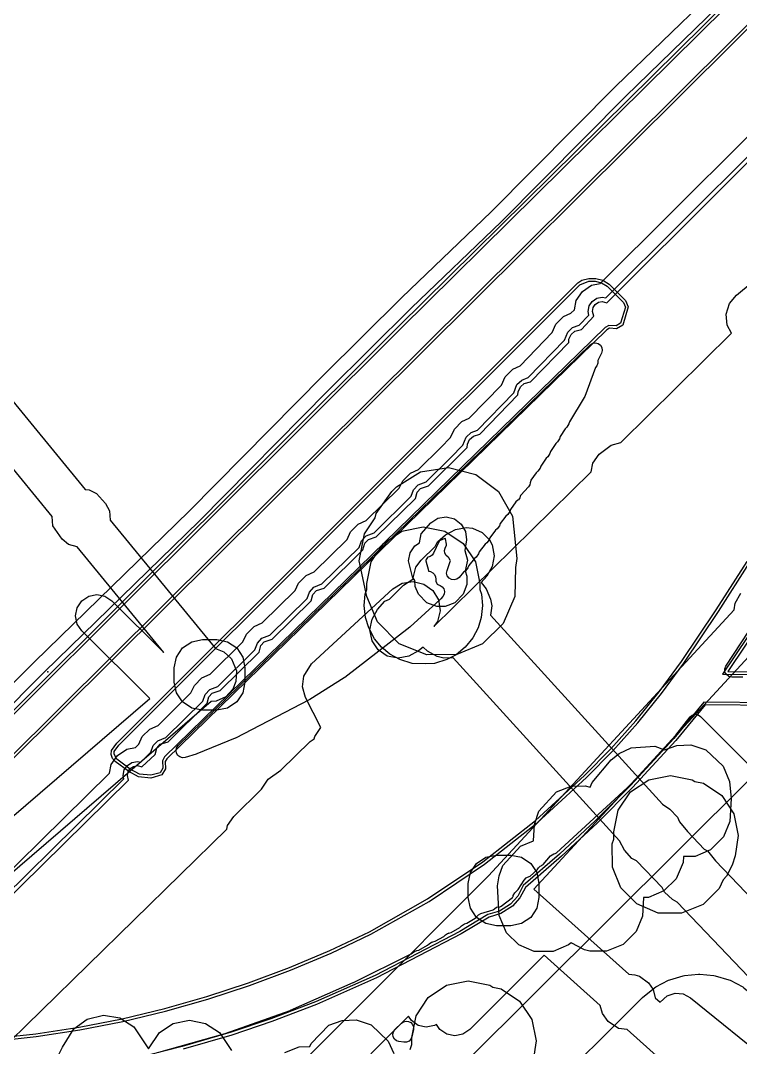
# Model space of a CAD drawing. Header units: metres. Extents: x -2677 to -840, y 169 to 1487.
# Drawn here: x -2421.4 to -2370.4, y 686.7 to 759.4 of the extents above; entities that cross this region are included whole.
import ezdxf

# ---------------------------------------------------------------- set-up
doc = ezdxf.new("R2010")
doc.units = ezdxf.units.M
for name, color, linetype in [('AI_GREENING_ALLOWED_ZONE', 4, 'Continuous'), ('AI_GREENING_EXCLUSIONS', 1, 'Continuous'), ('AI_GREENING_LAWN', 82, 'Continuous'), ('AI_GREENING_REJECTED', 6, 'Continuous')]:
    doc.layers.add(name, color=color, linetype=linetype)

msp = doc.modelspace()

# ---------------------------------------------------------------- linework, layer by layer
at = {"layer": 'AI_GREENING_ALLOWED_ZONE'}
msp.add_lwpolyline([(-2394.57, 687.088), (-2394.743, 687.147), (-2394.884, 687.264), (-2394.972, 687.424), (-2394.997, 687.606), (-2394.955, 687.784), (-2394.852, 687.935), (-2394.396, 688.393), (-2394.247, 688.497), (-2394.07, 688.54), (-2393.89, 688.517), (-2393.73, 688.432), (-2393.611, 688.295), (-2393.549, 688.125), (-2393.551, 687.943), (-2393.653, 687.433), (-2393.724, 687.258), (-2393.855, 687.122), (-2394.027, 687.044), (-2394.215, 687.036), (-2394.57, 687.088)], close=True, dxfattribs=at)
at = {"layer": 'AI_GREENING_EXCLUSIONS'}
for points in [[(-2323.438, 805.27), (-2444.303, 685.169), (-2479.305, 650.527), (-2479.63, 650.389), (-2490.819, 639.404), (-2503.252, 627.125), (-2507.692, 622.565), (-2528.797, 601.98), (-2530.636, 599.978), (-2532.108, 598.239), (-2532.793, 597.301), (-2534.473, 594.125), (-2535.376, 591.915)], [(-2323.297, 805.128), (-2444.162, 685.027), (-2479.164, 650.385), (-2479.529, 650.209), (-2490.678, 639.262), (-2503.11, 626.984), (-2507.552, 622.422), (-2528.654, 601.84), (-2530.486, 599.846), (-2531.951, 598.115), (-2532.623, 597.195), (-2534.292, 594.04), (-2535.187, 591.848)], [(-2440.955, 691.519), (-2394.599, 737.708), (-2365.789, 766.173)], [(-2440.941, 691.25), (-2394.458, 737.566), (-2365.648, 766.031)], [(-2441.005, 693.236), (-2420.376, 713.977), (-2409.411, 724.645), (-2399.925, 734.255), (-2394.367, 739.77), (-2388.035, 745.846), (-2379.224, 754.736), (-2372.666, 761.093)], [(-2440.298, 692.529), (-2419.667, 713.272), (-2408.706, 723.934), (-2399.579, 733.187), (-2393.679, 739.044), (-2387.332, 745.132), (-2378.516, 754.03), (-2371.966, 760.379)], [(-2426.381, 694.962), (-2415.065, 706.096), (-2414.938, 706.709), (-2414.499, 707.354), (-2413.847, 707.782), (-2413.232, 707.899), (-2412.983, 708.145), (-2412.739, 708.68), (-2412.198, 709.22), (-2411.626, 709.48), (-2409.298, 711.77), (-2409.054, 712.305), (-2408.514, 712.845), (-2407.941, 713.105), (-2405.613, 715.396), (-2405.369, 715.93), (-2404.829, 716.471), (-2404.256, 716.73), (-2401.928, 719.021), (-2401.684, 719.556), (-2401.144, 720.096), (-2400.572, 720.356), (-2398.24, 722.649), (-2397.998, 723.18), (-2397.458, 723.72), (-2396.88, 723.982), (-2394.546, 726.267), (-2394.304, 726.796), (-2393.764, 727.337), (-2393.186, 727.599), (-2391.603, 729.149), (-2390.915, 729.859), (-2390.648, 730.45), (-2390.107, 730.99), (-2389.59, 731.227), (-2387.319, 733.572), (-2387.051, 734.162), (-2386.511, 734.703), (-2385.994, 734.939), (-2383.722, 737.284), (-2383.454, 737.875), (-2382.914, 738.416), (-2382.397, 738.652), (-2382.152, 738.905), (-2382.02, 739.56), (-2381.586, 740.208), (-2380.936, 740.64), (-2380.322, 740.761), (-2364.877, 756.156)], [(-2425.994, 693.941), (-2414.05, 705.692), (-2414.097, 705.937), (-2414.017, 706.319), (-2413.798, 706.641), (-2413.472, 706.855), (-2413.089, 706.928), (-2412.845, 706.878), (-2412.134, 707.575), (-2411.963, 708.041), (-2411.639, 708.391), (-2411.076, 708.615), (-2408.449, 711.201), (-2408.278, 711.666), (-2407.955, 712.016), (-2407.391, 712.24), (-2404.764, 714.826), (-2404.593, 715.292), (-2404.27, 715.641), (-2403.706, 715.866), (-2401.079, 718.452), (-2400.909, 718.917), (-2400.585, 719.267), (-2400.022, 719.491), (-2397.393, 722.078), (-2397.222, 722.541), (-2396.899, 722.891), (-2396.333, 723.115), (-2393.7, 725.695), (-2393.529, 726.158), (-2393.205, 726.507), (-2392.639, 726.732), (-2390.894, 728.443), (-2390.043, 729.319), (-2389.819, 729.891), (-2389.469, 730.214), (-2389.012, 730.385), (-2386.446, 733.032), (-2386.222, 733.603), (-2385.872, 733.927), (-2385.415, 734.098), (-2382.85, 736.744), (-2382.625, 737.316), (-2382.276, 737.64), (-2381.819, 737.81), (-2381.122, 738.531), (-2381.174, 738.793), (-2381.097, 739.175), (-2380.88, 739.499), (-2380.555, 739.716), (-2380.172, 739.791), (-2379.928, 739.742), (-2363.859, 755.758)], [(-2425.915, 693.597), (-2413.708, 705.608), (-2413.797, 705.934), (-2413.741, 706.202), (-2413.588, 706.427), (-2413.359, 706.577), (-2413.091, 706.628), (-2412.766, 706.534), (-2411.84, 707.416), (-2411.714, 707.873), (-2411.472, 708.142), (-2410.92, 708.321), (-2408.155, 711.042), (-2408.029, 711.499), (-2407.787, 711.767), (-2407.235, 711.946), (-2404.47, 714.667), (-2404.345, 715.124), (-2404.102, 715.393), (-2403.551, 715.572), (-2400.785, 718.293), (-2400.66, 718.75), (-2400.417, 719.018), (-2399.866, 719.197), (-2397.117, 721.915), (-2396.974, 722.374), (-2396.731, 722.642), (-2396.177, 722.821), (-2393.405, 725.535), (-2393.28, 725.99), (-2393.037, 726.259), (-2392.484, 726.438), (-2389.749, 729.164), (-2389.729, 729.391), (-2389.57, 729.723), (-2389.301, 729.965), (-2388.851, 730.091), (-2386.152, 732.877), (-2386.132, 733.103), (-2385.973, 733.436), (-2385.705, 733.678), (-2385.255, 733.804), (-2382.555, 736.59), (-2382.536, 736.816), (-2382.377, 737.149), (-2382.108, 737.391), (-2381.658, 737.517), (-2380.776, 738.457), (-2380.874, 738.792), (-2380.82, 739.06), (-2380.668, 739.287), (-2380.441, 739.438), (-2380.173, 739.491), (-2379.848, 739.399), (-2363.516, 755.677)], [(-2423.189, 686.083), (-2406.761, 702.123), (-2406.704, 702.393), (-2406.266, 703.03), (-2404.293, 704.964), (-2403.838, 705.673), (-2402.924, 706.306), (-2400.848, 708.34), (-2400.565, 708.523), (-2400.53, 708.69), (-2400.092, 709.329), (-2401.175, 711.448), (-2401.387, 712.198), (-2401.297, 712.973), (-2400.751, 713.826), (-2395.008, 719.136), (-2394.342, 719.544), (-2393.571, 719.666), (-2392.813, 719.484), (-2392.181, 719.025), (-2391.774, 718.36), (-2391.651, 717.589), (-2391.834, 716.83), (-2392.095, 716.47), (-2380.96, 727.438), (-2380.834, 728.046), (-2380.396, 728.692), (-2379.536, 729.306), (-2378.87, 729.498), (-2371.02, 737.238), (-2371.328, 737.816), (-2371.404, 738.593), (-2371.176, 739.339), (-2370.681, 739.942), (-2368.446, 741.771)], [(-2424.919, 736.082), (-2416.794, 726.172), (-2416.505, 726.157), (-2415.977, 725.905), (-2415.334, 725.19), (-2415.058, 724.674), (-2415.025, 724.014), (-2407.565, 714.915), (-2406.971, 714.678), (-2406.432, 714.183), (-2406.083, 713.344), (-2406.116, 712.587), (-2406.342, 712.045), (-2406.837, 711.506), (-2407.513, 711.19), (-2407.871, 711.157), (-2422.424, 698.646)], [(-2424.381, 700.92), (-2412.203, 711.389), (-2417.015, 716.169), (-2417.342, 716.655), (-2417.458, 717.229), (-2417.346, 717.803), (-2417.022, 718.291), (-2416.537, 718.617), (-2415.963, 718.734), (-2415.389, 718.621), (-2414.901, 718.298), (-2411.216, 714.637), (-2417.354, 722.123), (-2417.968, 722.288), (-2418.42, 722.66), (-2419.063, 723.598), (-2419.113, 724.268), (-2427.239, 734.18)], [(-2354.687, 675.844), (-2374.88, 696.949), (-2375.204, 697.146), (-2375.78, 697.674), (-2375.934, 698.004), (-2377.756, 699.88), (-2378.08, 700.042), (-2378.592, 700.631), (-2378.948, 701.293), (-2390.733, 714.25), (-2391.395, 714.229), (-2391.863, 714.361), (-2392.542, 714.738), (-2392.862, 715.022), (-2393.183, 714.744), (-2393.869, 714.373), (-2394.635, 714.225), (-2395.4, 714.382), (-2396.046, 714.82), (-2396.476, 715.471), (-2396.623, 716.237), (-2396.467, 717.002), (-2396.089, 717.681), (-2395.571, 718.265), (-2395.243, 718.424), (-2394.251, 719.405), (-2393.586, 719.837), (-2393.375, 720.669), (-2393.008, 721.166), (-2392.016, 722.144), (-2391.853, 722.469), (-2391.264, 722.98), (-2390.577, 723.351), (-2389.81, 723.498), (-2389.367, 723.445), (-2388.687, 723.144), (-2388.164, 722.615), (-2387.971, 722.251), (-2387.824, 721.485), (-2387.981, 720.72), (-2388.359, 720.042), (-2388.747, 719.605), (-2388.404, 719.136), (-2388.091, 718.421), (-2388.004, 717.945), (-2388.087, 717.286), (-2375.907, 703.895), (-2375.384, 703.553), (-2374.845, 702.988), (-2374.714, 702.648), (-2374.143, 701.965), (-2372.955, 700.723), (-2372.722, 700.602), (-2372.159, 699.891), (-2351.328, 678.119)], [(-2354.687, 675.844), (-2374.88, 696.949), (-2375.204, 697.146), (-2375.78, 697.674), (-2375.934, 698.004), (-2377.756, 699.88), (-2378.08, 700.042), (-2378.592, 700.631), (-2378.948, 701.293), (-2390.733, 714.25), (-2391.395, 714.229), (-2391.863, 714.361), (-2392.542, 714.738), (-2392.862, 715.022), (-2393.183, 714.744), (-2393.869, 714.373), (-2394.635, 714.225), (-2395.4, 714.382), (-2396.046, 714.82), (-2396.476, 715.471), (-2396.623, 716.237), (-2396.467, 717.002), (-2396.089, 717.681), (-2395.571, 718.265), (-2395.243, 718.424), (-2394.251, 719.405), (-2393.586, 719.837), (-2393.375, 720.669), (-2393.008, 721.166), (-2392.016, 722.144), (-2391.853, 722.469), (-2391.264, 722.98), (-2390.577, 723.351), (-2389.81, 723.498), (-2389.367, 723.445), (-2388.687, 723.144), (-2388.164, 722.615), (-2387.971, 722.251), (-2387.824, 721.485), (-2387.981, 720.72), (-2388.359, 720.042), (-2388.747, 719.605), (-2388.404, 719.136), (-2388.091, 718.421), (-2388.004, 717.945), (-2388.087, 717.286), (-2375.907, 703.895), (-2375.384, 703.553), (-2374.845, 702.988), (-2374.714, 702.648), (-2374.143, 701.965), (-2372.955, 700.723), (-2372.722, 700.602), (-2372.159, 699.891), (-2351.328, 678.119)], [(-2423.693, 687.08), (-2420.251, 687.438), (-2417.171, 687.913), (-2414.118, 688.514), (-2411.095, 689.239), (-2408.106, 690.087), (-2405.153, 691.057), (-2402.242, 692.148), (-2399.375, 693.358), (-2396.565, 694.683), (-2392.437, 697.016), (-2388.504, 699.652), (-2384.783, 702.58), (-2381.286, 705.791), (-2379.421, 707.684), (-2377.651, 709.665), (-2375.981, 711.73), (-2374.411, 713.877), (-2371.937, 717.542), (-2369.752, 720.979)], [(-2423.647, 687.278), (-2420.277, 687.636), (-2417.206, 688.11), (-2414.161, 688.71), (-2411.146, 689.433), (-2408.164, 690.279), (-2405.22, 691.246), (-2402.316, 692.334), (-2399.457, 693.54), (-2396.657, 694.86), (-2392.542, 697.186), (-2388.622, 699.814), (-2384.913, 702.732), (-2381.425, 705.935), (-2379.567, 707.821), (-2377.804, 709.794), (-2376.139, 711.852), (-2374.574, 713.992), (-2372.105, 717.652), (-2369.924, 721.082)], [(-2406.582, 680.406), (-2388.242, 698.827), (-2370.827, 717.668), (-2370.773, 718.142), (-2370.375, 718.837)], [(-2368.952, 717.134), (-2371.667, 713.095), (-2367.668, 713.079)], [(-2368.782, 717.028), (-2371.283, 713.294), (-2367.638, 713.276)], [(-2368.64, 715.614), (-2385.024, 697.888), (-2378.295, 691.858), (-2377.86, 691.823), (-2377.551, 691.709), (-2376.913, 691.239), (-2376.562, 690.771), (-2376.42, 690.178), (-2376.078, 689.871), (-2375.58, 690.337), (-2375.021, 690.511), (-2374.438, 690.458), (-2373.92, 690.186), (-2368.139, 685.512)], [(-2367.906, 711.081), (-2372.98, 711.125), (-2375.115, 708.537), (-2378.173, 705.214), (-2380.645, 702.733), (-2383.194, 700.358), (-2385.767, 698.131), (-2386.154, 697.395), (-2386.68, 696.822), (-2387.45, 696.327), (-2388.273, 696.08), (-2390.27, 694.883), (-2396.245, 691.778), (-2400.479, 689.909), (-2403.641, 688.697), (-2406.451, 687.744), (-2409.913, 686.738), (-2412.316, 686.132)], [(-2367.922, 710.881), (-2372.887, 710.924), (-2374.963, 708.406), (-2378.031, 705.072), (-2380.509, 702.587), (-2383.058, 700.212), (-2385.606, 698.006), (-2386.007, 697.26), (-2386.533, 696.687), (-2387.346, 696.157), (-2388.192, 695.895), (-2390.177, 694.706), (-2396.161, 691.596), (-2400.401, 689.725), (-2403.569, 688.51), (-2406.395, 687.552), (-2409.839, 686.55)], [(-2370.642, 680.971), (-2378.415, 687.938), (-2379.028, 688.012), (-2379.762, 688.516), (-2380.169, 689.072), (-2380.315, 689.64), (-2384.284, 693.197), (-2389.549, 687.932), (-2390.038, 687.609), (-2390.613, 687.498), (-2391.186, 687.616), (-2391.671, 687.944), (-2391.912, 688.309), (-2392.058, 688.215), (-2392.635, 688.111), (-2393.206, 688.236), (-2393.687, 688.57), (-2393.896, 688.896), (-2404.45, 678.296)], [(-2393.786, 686.534), (-2393.663, 686.871), (-2393.663, 687.383), (-2393.358, 688.914), (-2392.491, 690.212), (-2391.193, 691.079), (-2389.663, 691.383), (-2388.132, 691.079), (-2387.933, 690.946), (-2387.933, 690.946), (-2387.33, 690.826), (-2386.032, 689.959), (-2385.165, 688.661), (-2384.861, 687.13), (-2385.068, 685.76)], [(-2418.675, 686.13), (-2418.396, 686.696), (-2417.585, 688.001), (-2416.633, 688.683), (-2415.493, 688.948), (-2414.338, 688.758), (-2413.344, 688.14), (-2412.298, 686.569), (-2411.526, 687.724), (-2410.553, 688.375), (-2409.405, 688.603), (-2408.257, 688.375), (-2407.284, 687.724), (-2406.437, 686.446)], [(-2402.659, 686.316), (-2401.629, 686.723), (-2400.886, 686.743), (-2400.783, 686.962), (-2399.524, 688.241), (-2398.593, 688.591), (-2397.599, 688.618), (-2396.549, 688.266), (-2395.325, 687.107), (-2394.939, 686.251)]]:
    msp.add_lwpolyline(points, dxfattribs=at)
for points in [[(-2411.362, 705.964), (-2412.143, 705.743), (-2413.016, 705.831), (-2413.704, 706.202), (-2414.667, 706.925), (-2414.854, 707.138), (-2414.942, 707.408), (-2414.915, 707.69), (-2414.543, 708.211), (-2381.905, 740.82), (-2381.631, 740.989), (-2381.137, 741.126), (-2380.633, 741.126), (-2380.144, 740.991), (-2379.692, 740.714), (-2378.539, 739.552), (-2378.337, 739.103), (-2378.729, 737.825), (-2379.157, 737.566), (-2379.666, 737.593), (-2379.845, 737.488), (-2411.01, 707.116), (-2411.122, 706.931), (-2411.089, 706.404), (-2411.362, 705.964)], [(-2411.481, 706.125), (-2412.132, 705.943), (-2412.939, 706.016), (-2413.595, 706.37), (-2414.547, 707.085), (-2414.743, 707.43), (-2414.724, 707.631), (-2414.402, 708.069), (-2381.764, 740.679), (-2381.127, 740.927), (-2380.676, 740.931), (-2380.239, 740.815), (-2379.834, 740.573), (-2378.681, 739.411), (-2378.537, 739.091), (-2378.886, 737.948), (-2379.192, 737.763), (-2379.711, 737.79), (-2379.974, 737.641), (-2411.16, 707.249), (-2411.319, 706.977), (-2411.286, 706.439), (-2411.481, 706.125)], [(-2393.039, 727.422), (-2391.061, 727.733), (-2389.121, 727.243), (-2387.528, 726.031), (-2386.538, 724.291), (-2386.221, 721.283), (-2386.327, 720.645), (-2386.356, 718.607), (-2387.192, 716.682), (-2388.662, 715.251), (-2390.468, 714.495), (-2392.592, 714.466), (-2394.544, 715.251), (-2396.094, 716.801), (-2396.85, 718.607), (-2397.387, 721.128), (-2397.006, 723.042), (-2396.255, 724.165), (-2396.182, 724.477), (-2395.071, 726.043), (-2394.736, 726.361), (-2393.039, 727.422)], [(-2392.324, 723.825), (-2391.815, 724.144), (-2391.222, 724.237), (-2390.639, 724.09), (-2390.161, 723.726), (-2389.864, 723.204), (-2389.796, 722.608), (-2389.916, 721.868), (-2389.719, 721.172), (-2389.883, 720.414), (-2389.758, 720.039), (-2389.758, 719.445), (-2390.014, 718.757), (-2390.618, 718.153), (-2391.306, 717.897), (-2391.9, 717.897), (-2392.588, 718.153), (-2393.192, 718.757), (-2393.419, 719.299), (-2393.448, 719.739), (-2393.616, 719.989), (-2393.887, 721.128), (-2393.773, 721.702), (-2393.447, 722.189), (-2393.114, 722.412), (-2392.992, 723.037), (-2392.324, 723.825)], [(-2396.541, 721.06), (-2395.673, 722.358), (-2394.376, 723.225), (-2392.845, 723.529), (-2391.314, 723.225), (-2390.017, 722.358), (-2389.149, 721.06), (-2388.845, 719.529), (-2388.845, 719.103), (-2388.724, 718.774), (-2388.651, 717.962), (-2388.74, 717.113), (-2388.972, 716.372), (-2389.344, 715.668), (-2389.888, 715.014), (-2390.531, 714.481), (-2391.185, 714.147), (-2392.053, 713.861), (-2392.716, 713.842), (-2393.637, 713.861), (-2394.509, 714.147), (-2395.223, 714.524), (-2395.806, 715.014), (-2396.303, 715.605), (-2396.714, 716.372), (-2396.95, 717.113), (-2397.04, 717.962), (-2396.966, 718.774), (-2396.845, 719.103), (-2396.845, 719.529), (-2396.541, 721.06)], [(-2406.059, 711.133), (-2406.708, 710.699), (-2407.473, 710.547), (-2408.473, 710.547), (-2409.238, 710.699), (-2409.887, 711.133), (-2410.321, 711.782), (-2410.473, 712.547), (-2410.473, 713.547), (-2410.321, 714.312), (-2409.887, 714.961), (-2409.238, 715.395), (-2408.473, 715.547), (-2407.473, 715.547), (-2406.708, 715.395), (-2406.059, 714.961), (-2405.625, 714.312), (-2405.473, 713.547), (-2405.473, 712.547), (-2405.625, 711.782), (-2406.059, 711.133)], [(-2382.388, 705.175), (-2381.394, 705.202), (-2381.044, 705.091), (-2380.9, 705.432), (-2379.557, 707.037), (-2378.975, 707.488), (-2378.129, 707.895), (-2376.447, 707.994), (-2375.769, 707.734), (-2374.891, 708.064), (-2373.897, 708.091), (-2372.847, 707.739), (-2371.623, 706.58), (-2371.176, 705.505), (-2371.043, 704.288), (-2371.137, 702.662), (-2371.59, 701.578), (-2372.512, 700.656), (-2373.596, 700.203), (-2374.425, 700.186), (-2374.442, 699.759), (-2374.94, 698.608), (-2375.817, 697.753), (-2376.901, 697.3), (-2377.255, 697.283), (-2377.33, 695.973), (-2377.783, 694.889), (-2378.705, 693.967), (-2379.87, 693.497), (-2381.058, 693.497), (-2381.436, 693.594), (-2382.382, 694.083), (-2382.558, 693.928), (-2383.642, 693.475), (-2384.992, 693.475), (-2386.076, 693.928), (-2386.953, 694.783), (-2387.468, 696.015), (-2387.583, 698.105), (-2387.466, 698.832), (-2387.205, 699.556), (-2385.967, 700.929), (-2385.037, 701.299), (-2384.967, 702.448), (-2384.656, 703.395), (-2383.418, 704.768), (-2382.388, 705.175)], [(-2373.018, 705.379), (-2371.72, 704.511), (-2370.853, 703.214), (-2370.549, 701.683), (-2370.77, 700.242), (-2370.982, 699.587), (-2371.374, 698.797), (-2371.623, 698.53), (-2371.896, 697.917), (-2373.04, 696.794), (-2374.562, 696.174), (-2376.223, 696.19), (-2377.731, 696.837), (-2378.855, 697.981), (-2379.459, 699.426), (-2379.475, 701.087), (-2379.351, 701.423), (-2379.351, 701.936), (-2379.046, 703.467), (-2378.179, 704.764), (-2376.881, 705.632), (-2375.351, 705.936), (-2373.82, 705.632), (-2373.621, 705.498), (-2373.018, 705.379)], [(-2385.245, 695.874), (-2385.894, 695.44), (-2386.659, 695.288), (-2387.659, 695.288), (-2388.424, 695.44), (-2389.073, 695.874), (-2389.507, 696.523), (-2389.659, 697.288), (-2389.659, 698.288), (-2389.507, 699.053), (-2389.073, 699.702), (-2388.424, 700.136), (-2387.659, 700.288), (-2386.659, 700.288), (-2385.894, 700.136), (-2385.245, 699.702), (-2384.811, 699.053), (-2384.659, 698.288), (-2384.659, 697.288), (-2384.811, 696.523), (-2385.245, 695.874)]]:
    msp.add_lwpolyline(points, close=True, dxfattribs=at)
at = {"layer": 'AI_GREENING_LAWN'}
msp.add_lwpolyline([(-2380.856, 736.529), (-2380.659, 736.562), (-2380.465, 736.517), (-2380.305, 736.399), (-2380.203, 736.228), (-2380.176, 736.03), (-2380.228, 735.838), (-2380.47, 735.356), (-2380.482, 735.32), (-2380.482, 735.243), (-2380.489, 735.243), (-2380.493, 735.12), (-2380.571, 734.944), (-2380.663, 734.814), (-2381.414, 732.772), (-2381.455, 732.686), (-2382.491, 730.969), (-2382.534, 730.821), (-2382.68, 730.589), (-2382.797, 730.483), (-2383.158, 729.921), (-2383.206, 729.77), (-2383.353, 729.544), (-2383.474, 729.439), (-2383.842, 728.877), (-2383.891, 728.724), (-2384.04, 728.499), (-2384.159, 728.396), (-2384.532, 727.841), (-2384.583, 727.691), (-2384.734, 727.468), (-2384.856, 727.365), (-2385.222, 726.83), (-2385.264, 726.717), (-2385.27, 726.661), (-2385.311, 726.507), (-2385.399, 726.374), (-2385.941, 725.786), (-2385.962, 725.755), (-2385.983, 725.681), (-2385.987, 725.682), (-2386.016, 725.585), (-2386.11, 725.452), (-2386.155, 725.419), (-2386.153, 725.417), (-2386.292, 725.298), (-2386.665, 724.768), (-2386.719, 724.618), (-2386.871, 724.401), (-2387.013, 724.284), (-2387.395, 723.761), (-2387.451, 723.611), (-2387.61, 723.395), (-2387.736, 723.295), (-2388.133, 722.753), (-2388.188, 722.61), (-2388.352, 722.391), (-2388.476, 722.296), (-2388.882, 721.761), (-2388.942, 721.612), (-2389.104, 721.398), (-2389.232, 721.302), (-2389.625, 720.786), (-2389.697, 720.622), (-2389.704, 720.625), (-2389.733, 720.55), (-2389.869, 720.408), (-2389.991, 720.323), (-2390.317, 719.944), (-2390.472, 719.823), (-2390.662, 719.772), (-2390.857, 719.798), (-2391.027, 719.897), (-2391.146, 720.054), (-2391.195, 720.244), (-2391.166, 720.439), (-2390.937, 721.081), (-2390.93, 721.131), (-2390.945, 721.179), (-2391.035, 721.337), (-2391.064, 721.371), (-2391.08, 721.379), (-2391.229, 721.498), (-2391.322, 721.664), (-2391.347, 721.852), (-2391.3, 722.036), (-2391.205, 722.237), (-2391.194, 722.275), (-2391.196, 722.314), (-2391.281, 722.695), (-2391.295, 722.729), (-2391.331, 722.72), (-2391.659, 722.57), (-2391.693, 722.547), (-2391.717, 722.514), (-2392.133, 721.669), (-2392.228, 721.536), (-2392.361, 721.441), (-2392.432, 721.42), (-2392.43, 721.416), (-2392.523, 721.384), (-2392.558, 721.352), (-2392.648, 721.232), (-2392.669, 721.184), (-2392.667, 721.133), (-2392.49, 720.441), (-2392.473, 720.403), (-2392.435, 720.386), (-2392.346, 720.365), (-2392.177, 720.289), (-2392.048, 720.157), (-2391.975, 719.987), (-2391.969, 719.826), (-2391.952, 719.679), (-2391.887, 719.522), (-2391.861, 719.484), (-2391.823, 719.458), (-2391.661, 719.391), (-2391.504, 719.288), (-2391.396, 719.134), (-2391.352, 718.951), (-2391.38, 718.765), (-2391.473, 718.603), (-2391.616, 718.437), (-2391.656, 718.395), (-2393.771, 716.449), (-2393.804, 716.421), (-2398.411, 712.878), (-2398.447, 712.852), (-2400.888, 711.298), (-2400.927, 711.276), (-2406.133, 708.58), (-2406.173, 708.561), (-2408.885, 707.452), (-2408.932, 707.436), (-2409.709, 707.205), (-2409.897, 707.186), (-2410.079, 707.238), (-2410.228, 707.354), (-2410.323, 707.517), (-2410.351, 707.704), (-2410.308, 707.888), (-2410.2, 708.042), (-2381.023, 736.421), (-2380.856, 736.529)], close=True, dxfattribs=at)
for points in [[(-2370.234, 712.89), (-2371.013, 712.893), (-2371.221, 712.94), (-2371.391, 713.068), (-2371.492, 713.256), (-2371.505, 713.469), (-2371.429, 713.668), (-2367.675, 719.389)], [(-2411.566, 686.345), (-2406.881, 687.653), (-2406.864, 687.659), (-2402.276, 689.297), (-2402.259, 689.303), (-2397.802, 691.261), (-2397.791, 691.266), (-2393.708, 693.291), (-2393.627, 693.355), (-2393.621, 693.362), (-2393.455, 693.493), (-2393.323, 693.525), (-2393.324, 693.528), (-2393.158, 693.572), (-2392.542, 693.904), (-2392.422, 694.018), (-2392.263, 694.121), (-2392.191, 694.135), (-2392.192, 694.141), (-2392.011, 694.188), (-2391.399, 694.528), (-2391.28, 694.646), (-2391.123, 694.752), (-2391.05, 694.768), (-2391.051, 694.774), (-2390.874, 694.823), (-2390.267, 695.17), (-2390.151, 695.29), (-2389.924, 695.424), (-2389.769, 695.466), (-2389.171, 695.822), (-2389.086, 695.907), (-2389.072, 695.931), (-2388.949, 696.07), (-2388.785, 696.154), (-2387.904, 696.417), (-2387.871, 696.432), (-2387.816, 696.483), (-2387.813, 696.48), (-2387.668, 696.594), (-2387.445, 696.64), (-2387.414, 696.639), (-2387.373, 696.646), (-2387.336, 696.665), (-2386.532, 697.301), (-2386.505, 697.33), (-2386.489, 697.367), (-2386.473, 697.432), (-2386.374, 697.631), (-2386.287, 697.699), (-2386.289, 697.701), (-2386.129, 697.845), (-2385.713, 698.528), (-2385.567, 698.681), (-2385.468, 698.721), (-2385.47, 698.725), (-2385.29, 698.81), (-2384.794, 699.24), (-2384.699, 699.382), (-2384.568, 699.516), (-2384.454, 699.567), (-2384.456, 699.573), (-2384.385, 699.602), (-2384.356, 699.626), (-2383.831, 700.23), (-2383.604, 700.379), (-2383.517, 700.406), (-2383.424, 700.46), (-2378.115, 705.34), (-2378.1, 705.356), (-2374.978, 708.78), (-2374.967, 708.794), (-2373.964, 710.071), (-2373.803, 710.205), (-2373.6, 710.261), (-2373.393, 710.229), (-2373.216, 710.115), (-2369.617, 706.493)], [(-2369.619, 705.786), (-2415.445, 660.174)], [(-2384.598, 682.975), (-2377.361, 690.179), (-2377.324, 690.212), (-2376.477, 690.901), (-2376.393, 690.956), (-2375.492, 691.428), (-2375.402, 691.465), (-2374.441, 691.749), (-2374.347, 691.767), (-2373.357, 691.861), (-2373.262, 691.861), (-2372.271, 691.766), (-2372.177, 691.748), (-2371.217, 691.464), (-2371.127, 691.427), (-2370.226, 690.954), (-2370.143, 690.899), (-2369.296, 690.21), (-2369.259, 690.176), (-2358.021, 678.975)]]:
    msp.add_lwpolyline(points, dxfattribs=at)
at = {"layer": 'AI_GREENING_REJECTED'}
msp.add_point((-2419.42, 713.28), dxfattribs=at)

doc.saveas('drawing.dxf')
